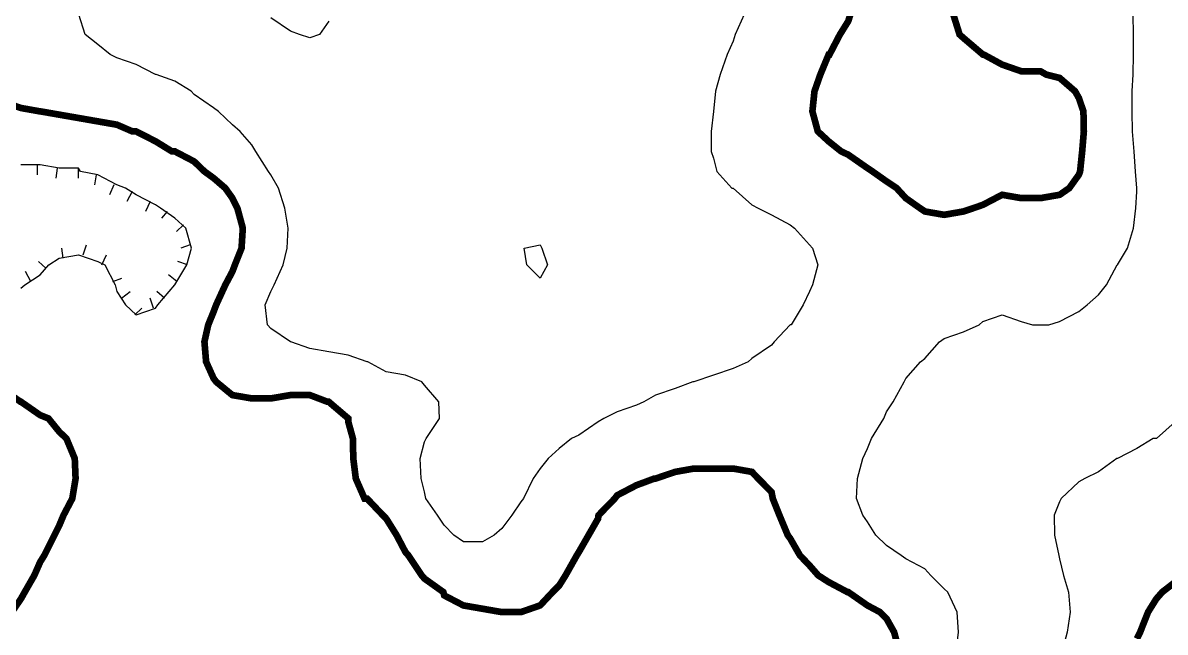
# Model space of a CAD drawing. Extents: x 628896 to 629881, y 4519193 to 4520125.
# Drawn here: x 629102 to 629273.2, y 4519536 to 4519627.2 of the extents above; entities that cross this region are included whole.
import ezdxf

# ---------------------------------------------------------------- set-up
doc = ezdxf.new("R2010")
doc.units = 0

msp = doc.modelspace()

# ---------------------------------------------------------------- linework, layer by layer
at = {"layer": 'GSLAYER', "linetype": 'CONTINUOUS', "const_width": 1, "flags": 128}
for points in [[(629226, 4519628.5), (629225.6875, 4519627.5), (629224.4375, 4519625.5), (629222.875, 4519622.5), (629222.75, 4519622.5), (629221.5, 4519619.5), (629220.625, 4519617), (629220.3125, 4519614), (629221.125, 4519611), (629222.75, 4519609.5), (629224.625, 4519608), (629225.6875, 4519607.5), (629228.5625, 4519605.5), (629229.3125, 4519605), (629231.4375, 4519603.5), (629232.9375, 4519602.5), (629234.3125, 4519601), (629236.4375, 4519599.5), (629237.1875, 4519599), (629240.0625, 4519598.5), (629242.9375, 4519599), (629244.4375, 4519599.5), (629245.875, 4519600), (629248.75, 4519601.5), (629251.625, 4519601), (629254.5, 4519601), (629257.375, 4519601.5), (629258.8125, 4519602.5), (629260.25, 4519604.5), (629260.4375, 4519605), (629260.75, 4519608), (629261, 4519611), (629260.9375, 4519614), (629260.25, 4519616), (629259.6875, 4519617), (629257.375, 4519619), (629255.375, 4519619.5), (629254.5, 4519620), (629251.625, 4519620), (629248.75, 4519621), (629246, 4519622.5), (629245.875, 4519622.5), (629242.9375, 4519625), (629242.375, 4519625.5), (629241.4375, 4519628.5)], [(629233.375, 4519533), (629232.5625, 4519536), (629231.4375, 4519538), (629230.4375, 4519539), (629228.5625, 4519540), (629225.6875, 4519542), (629225.5625, 4519542), (629222.75, 4519543.5), (629221.1875, 4519544.5), (629219.875, 4519546), (629218.4375, 4519547.5), (629217, 4519550), (629216.625, 4519550.5), (629215.375, 4519553.5), (629214.375, 4519556), (629214.1875, 4519557), (629212.1875, 4519559), (629211.25, 4519560), (629208.4375, 4519560.5), (629205.5, 4519560.5), (629202.5625, 4519560.5), (629199.75, 4519560), (629196.8125, 4519559), (629196.625, 4519559), (629193.9375, 4519558), (629191.0625, 4519556.5), (629190.6875, 4519556), (629188.25, 4519553.5), (629188.1875, 4519553), (629186.75, 4519550.5), (629185.3125, 4519548), (629185, 4519547.5), (629183.3125, 4519544.5), (629182.375, 4519543), (629181.375, 4519542), (629179.5, 4519540), (629176.625, 4519539), (629173.75, 4519539), (629170.875, 4519539.5), (629168, 4519540), (629165.125, 4519541.5), (629165, 4519542), (629162.1875, 4519544), (629161.75, 4519544.5), (629159.75, 4519547.5), (629159.3125, 4519548), (629158, 4519550.5), (629156.4375, 4519553), (629155.9375, 4519553.5), (629153.5625, 4519556), (629153.1875, 4519556), (629151.875, 4519559), (629151.5, 4519562), (629151.4375, 4519565), (629150.75, 4519567.5), (629150.75, 4519568), (629147.8125, 4519570.5), (629147.625, 4519570.5), (629145, 4519571.5), (629142.0625, 4519571.5), (629139.125, 4519571), (629136.3125, 4519571), (629133.375, 4519571.5), (629130.9375, 4519573.5), (629130.5625, 4519574), (629129.4375, 4519576.5), (629129.1875, 4519579.5), (629129.75, 4519582), (629130.5625, 4519584), (629130.9375, 4519585), (629132.3125, 4519588), (629133.375, 4519590), (629133.75, 4519591), (629134.75, 4519593.5), (629134.9375, 4519596.5), (629134.125, 4519599.5), (629133.375, 4519601), (629132.3125, 4519602.5), (629130.5625, 4519604), (629129.1875, 4519605), (629127.625, 4519606.5), (629124.75, 4519608), (629124.3125, 4519608), (629121.875, 4519609.5), (629118.9375, 4519611), (629118.375, 4519611), (629116.0625, 4519612), (629113.1875, 4519612.5), (629110.3125, 4519613), (629107.4375, 4519613.5), (629104.5625, 4519614), (629104.5, 4519614), (629101.6875, 4519614.5), (629098.75, 4519615.5)], [(629098.75, 4519572.5), (629101.625, 4519570.5), (629101.6875, 4519570.5), (629104.5625, 4519568.5), (629105.8125, 4519568), (629107.4375, 4519566), (629108.5, 4519565), (629109.75, 4519562), (629109.875, 4519559), (629109.375, 4519556), (629108.0625, 4519553.5), (629107.4375, 4519552), (629106.6875, 4519550.5), (629105.1875, 4519547.5), (629104.5625, 4519546.5), (629103.6875, 4519544.5), (629102.25, 4519542), (629101.6875, 4519541), (629100.3125, 4519539)], [(629274.6875, 4519543.5), (629272.75, 4519542), (629271.875, 4519541), (629270.625, 4519539), (629269.4375, 4519536), (629268.9375, 4519535)]]:
    msp.add_lwpolyline(points, dxfattribs=at)
at = {"layer": 'GSLAYER', "linetype": 'CONTINUOUS', "flags": 128}
for points in [[(629166.5625, 4519550.5), (629165.125, 4519552), (629164.125, 4519553.5), (629162.375, 4519556), (629162.1875, 4519557), (629161.6875, 4519559), (629161.5, 4519562), (629162.1875, 4519564.5), (629162.4375, 4519565), (629164.4375, 4519568), (629164.3125, 4519570.5), (629162.1875, 4519573), (629161.75, 4519573.5), (629159.3125, 4519574.5), (629156.4375, 4519575), (629153.6875, 4519576.5), (629153.5625, 4519576.5), (629150.75, 4519577.5), (629147.8125, 4519578), (629145, 4519578.5), (629142.125, 4519579.5), (629142.0625, 4519579.5), (629139.125, 4519581.5), (629138.625, 4519582), (629138.3125, 4519585), (629139.125, 4519587), (629139.625, 4519588), (629141, 4519591), (629141.5625, 4519593.5), (629141.75, 4519596.5), (629141.25, 4519599.5), (629140.3125, 4519602.5), (629139.125, 4519604.5), (629138.8125, 4519605), (629136.875, 4519608), (629136.3125, 4519609), (629134.5625, 4519611), (629133.375, 4519612), (629131.3125, 4519614), (629130.5625, 4519614.5), (629127.625, 4519616.5), (629127.1875, 4519617), (629124.75, 4519618.5), (629121.9375, 4519619.5), (629121.875, 4519619.5), (629118.9375, 4519621), (629116.0625, 4519622), (629115.0625, 4519622.5), (629113.1875, 4519624), (629111.3125, 4519625.5), (629110.375, 4519628.5)], [(629143.4375, 4519625.5), (629142.0625, 4519626), (629139.125, 4519628)], [(629147.8125, 4519627.5), (629146.4375, 4519625.5), (629145, 4519625), (629143.4375, 4519625.5)], [(629210.0625, 4519628.5), (629208.75, 4519625.5), (629208.4375, 4519624.5), (629207.5625, 4519622.5), (629206.5, 4519619.5), (629205.8125, 4519617), (629205.5, 4519614), (629205.5, 4519614), (629205.125, 4519611), (629205.125, 4519608), (629205.5, 4519607), (629206, 4519605), (629208.25, 4519602.5), (629208.4375, 4519602.5), (629211.25, 4519600), (629212.1875, 4519599.5), (629214.1875, 4519598.5), (629217, 4519597), (629217.625, 4519596.5), (629219.875, 4519594), (629220.3125, 4519593.5), (629221.125, 4519591), (629220.3125, 4519588), (629219.875, 4519587), (629218.9375, 4519585), (629217.125, 4519582), (629217, 4519582), (629214.5625, 4519579.5), (629214.1875, 4519579), (629211.25, 4519577), (629210.6875, 4519576.5), (629208.4375, 4519575.5), (629205.5, 4519574.5), (629202.5625, 4519573.5), (629202.375, 4519573.5), (629199.75, 4519572.5), (629196.8125, 4519571.5), (629195.0625, 4519570.5), (629193.9375, 4519570), (629191.0625, 4519569), (629189.0625, 4519568), (629188.1875, 4519567.5), (629185.3125, 4519565.5), (629184.1875, 4519565), (629182.375, 4519563.5), (629180.6875, 4519562), (629179.5, 4519560.5), (629178.4375, 4519559), (629177, 4519556), (629176.625, 4519555.5), (629175.25, 4519553.5), (629173.75, 4519551.5), (629172.625, 4519550.5), (629170.875, 4519549.5), (629168, 4519549.5), (629166.5625, 4519550.5)], [(629241.875, 4519533), (629242.1875, 4519536), (629242, 4519539), (629240.625, 4519542), (629240.0625, 4519542.5), (629238.0625, 4519544.5), (629237.1875, 4519545.5), (629234.3125, 4519547), (629233.625, 4519547.5), (629231.4375, 4519549), (629229.8125, 4519550.5), (629228.5625, 4519552.5), (629227.875, 4519553.5), (629226.9375, 4519556), (629227.0625, 4519559), (629227.875, 4519562), (629228.5625, 4519563.5), (629229.1875, 4519565), (629231, 4519568), (629231.4375, 4519569), (629232.4375, 4519570.5), (629234.0625, 4519573.5), (629234.3125, 4519574), (629236.5, 4519576.5), (629237.1875, 4519577), (629239.375, 4519579.5), (629240.0625, 4519580), (629242.9375, 4519581), (629245.3125, 4519582), (629245.875, 4519582.5), (629248.75, 4519583.5), (629251.625, 4519582.5), (629253.3125, 4519582), (629254.5, 4519582), (629255.75, 4519582), (629257.375, 4519582.5), (629260.25, 4519584), (629261.5, 4519585), (629263.1875, 4519586.5), (629264.375, 4519588), (629266, 4519591), (629266.0625, 4519591), (629267.5625, 4519593.5), (629268.4375, 4519596.5), (629268.8125, 4519599.5), (629268.9375, 4519602), (629268.9375, 4519602.5), (629268.75, 4519605), (629268.5625, 4519608), (629268.3125, 4519611), (629268.25, 4519614), (629268.25, 4519617), (629268.375, 4519619.5), (629268.4375, 4519622.5), (629268.4375, 4519625.5), (629268.375, 4519628.5)], [(629122.1875, 4519585), (629124.75, 4519588), (629126.5625, 4519591), (629127.25, 4519593.5), (629126.375, 4519596.5), (629124.75, 4519598), (629122.625, 4519599.5), (629121.875, 4519600), (629118.9375, 4519601.5), (629117.375, 4519602.5), (629116.0625, 4519603), (629113.1875, 4519604.5), (629110.625, 4519605), (629110.3125, 4519605.5), (629107.4375, 4519605.5), (629104.5625, 4519606), (629101.6875, 4519606)], [(629104.125, 4519606), (629104.125, 4519604.5)], [(629107.125, 4519605.5), (629106.9375, 4519604)], [(629110.25, 4519605.5), (629110.25, 4519604)], [(629112.9375, 4519604.5), (629112.6875, 4519603)], [(629115.625, 4519603), (629114.9375, 4519601.5)], [(629118.375, 4519602), (629117.5625, 4519600.5)], [(629121.0625, 4519600.5), (629120.375, 4519599)], [(629123.625, 4519599), (629122.75, 4519598)], [(629126.0625, 4519597), (629125, 4519596)], [(629108, 4519592), (629107.8125, 4519593.5)], [(629111, 4519592.5), (629111.5, 4519594)], [(629127.0625, 4519594), (629125.625, 4519593.5)], [(629177.5, 4519591), (629177.125, 4519593.5), (629179.5, 4519594), (629179.75, 4519593.5), (629180.625, 4519591), (629179.5, 4519589), (629177.5, 4519591)], [(629101.6875, 4519587.5), (629102.25, 4519588), (629104.5625, 4519589.5), (629105.875, 4519591), (629107.4375, 4519592), (629110.3125, 4519592.5), (629113.1875, 4519591.5), (629114.25, 4519591), (629115.8125, 4519588), (629116.0625, 4519587), (629117.375, 4519585), (629118.9375, 4519583.5), (629121.875, 4519584.5), (629122.1875, 4519585)], [(629105.4375, 4519590.5), (629104.3125, 4519591.5)], [(629113.8125, 4519591), (629114.5, 4519592.5)], [(629126.625, 4519591), (629125.1875, 4519591.5)], [(629103.1875, 4519588.5), (629102.375, 4519590)], [(629125.0625, 4519588.5), (629123.8125, 4519589.5)], [(629115.4375, 4519588.5), (629116.8125, 4519589)], [(629116.75, 4519586), (629118.0625, 4519587)], [(629123.1875, 4519586), (629122.0625, 4519587)], [(629118.75, 4519583.5), (629119.8125, 4519584.5)], [(629121.5625, 4519584.5), (629121.0625, 4519586)], [(629274.6875, 4519567.5), (629271.875, 4519565), (629271.375, 4519565), (629268.9375, 4519563.5), (629266.0625, 4519562), (629265.9375, 4519562), (629263.1875, 4519560), (629261.125, 4519559), (629260.25, 4519558.5), (629257.625, 4519556), (629257.375, 4519555.5), (629256.5625, 4519553.5), (629256.625, 4519550.5), (629257.25, 4519547.5), (629257.375, 4519547), (629257.9375, 4519544.5), (629258.6875, 4519542), (629258.9375, 4519539), (629258.5, 4519536), (629257.6875, 4519533)]]:
    msp.add_lwpolyline(points, dxfattribs=at)

doc.saveas('drawing.dxf')
